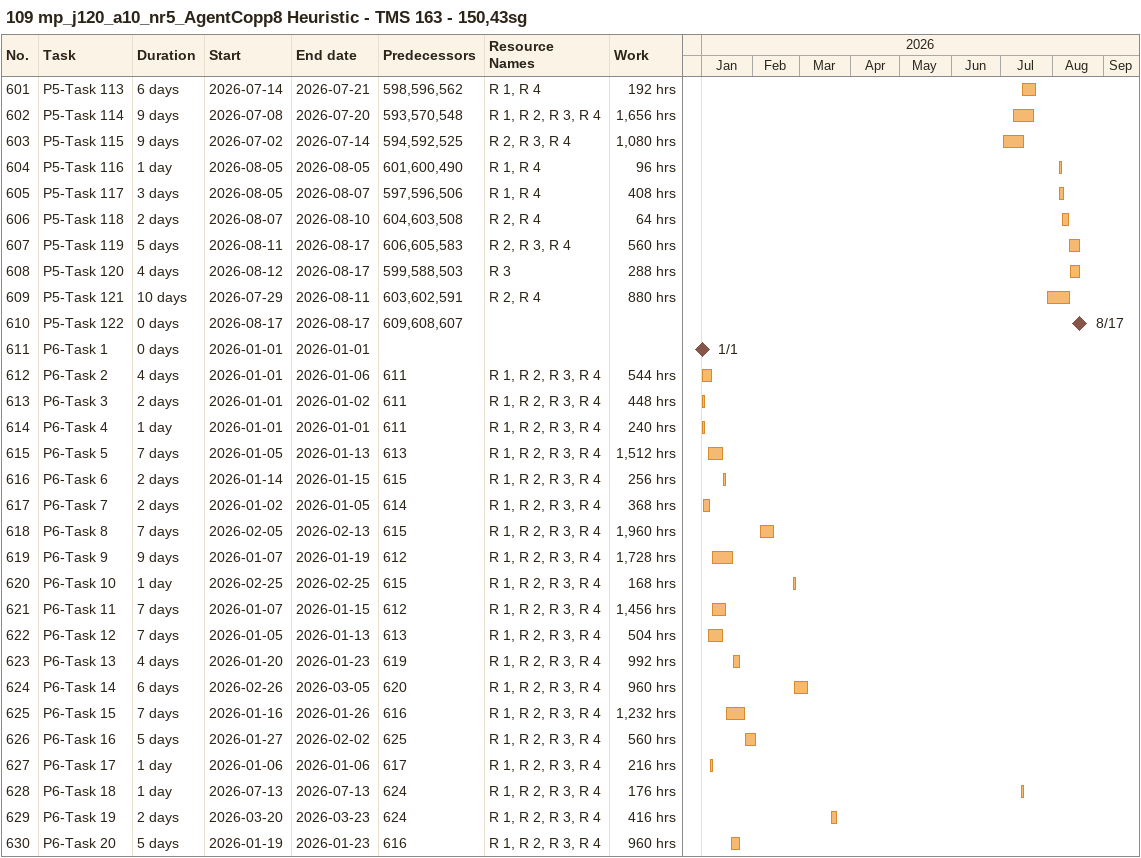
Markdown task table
109 mp_j120_a10_nr5_AgentCopp8 Heuristic - TMS 163 - 150,43sg

| ID | Task | Duration | Start | Finish | Predecessors | Resources | Work (h) |
|---|---|---|---|---|---|---|---|
| 601 | P5-Task 113 | 6d | 2026-07-14 | 2026-07-21 | 598, 596, 562 | R 1, R 4 | 192 |
| 602 | P5-Task 114 | 9d | 2026-07-08 | 2026-07-20 | 593, 570, 548 | R 1, R 2, R 3, R 4 | 1656 |
| 603 | P5-Task 115 | 9d | 2026-07-02 | 2026-07-14 | 594, 592, 525 | R 2, R 3, R 4 | 1080 |
| 604 | P5-Task 116 | 1d | 2026-08-05 | 2026-08-05 | 601, 600, 490 | R 1, R 4 | 96 |
| 605 | P5-Task 117 | 3d | 2026-08-05 | 2026-08-07 | 597, 596, 506 | R 1, R 4 | 408 |
| 606 | P5-Task 118 | 2d | 2026-08-07 | 2026-08-10 | 604, 603, 508 | R 2, R 4 | 64 |
| 607 | P5-Task 119 | 5d | 2026-08-11 | 2026-08-17 | 606, 605, 583 | R 2, R 3, R 4 | 560 |
| 608 | P5-Task 120 | 4d | 2026-08-12 | 2026-08-17 | 599, 588, 503 | R 3 | 288 |
| 609 | P5-Task 121 | 10d | 2026-07-29 | 2026-08-11 | 603, 602, 591 | R 2, R 4 | 880 |
| 610 | P5-Task 122 | 0d | 2026-08-17 | 2026-08-17 | 609, 608, 607 |  |  |
| 611 | P6-Task 1 | 0d | 2026-01-01 | 2026-01-01 |  |  |  |
| 612 | P6-Task 2 | 4d | 2026-01-01 | 2026-01-06 | 611 | R 1, R 2, R 3, R 4 | 544 |
| 613 | P6-Task 3 | 2d | 2026-01-01 | 2026-01-02 | 611 | R 1, R 2, R 3, R 4 | 448 |
| 614 | P6-Task 4 | 1d | 2026-01-01 | 2026-01-01 | 611 | R 1, R 2, R 3, R 4 | 240 |
| 615 | P6-Task 5 | 7d | 2026-01-05 | 2026-01-13 | 613 | R 1, R 2, R 3, R 4 | 1512 |
| 616 | P6-Task 6 | 2d | 2026-01-14 | 2026-01-15 | 615 | R 1, R 2, R 3, R 4 | 256 |
| 617 | P6-Task 7 | 2d | 2026-01-02 | 2026-01-05 | 614 | R 1, R 2, R 3, R 4 | 368 |
| 618 | P6-Task 8 | 7d | 2026-02-05 | 2026-02-13 | 615 | R 1, R 2, R 3, R 4 | 1960 |
| 619 | P6-Task 9 | 9d | 2026-01-07 | 2026-01-19 | 612 | R 1, R 2, R 3, R 4 | 1728 |
| 620 | P6-Task 10 | 1d | 2026-02-25 | 2026-02-25 | 615 | R 1, R 2, R 3, R 4 | 168 |
| 621 | P6-Task 11 | 7d | 2026-01-07 | 2026-01-15 | 612 | R 1, R 2, R 3, R 4 | 1456 |
| 622 | P6-Task 12 | 7d | 2026-01-05 | 2026-01-13 | 613 | R 1, R 2, R 3, R 4 | 504 |
| 623 | P6-Task 13 | 4d | 2026-01-20 | 2026-01-23 | 619 | R 1, R 2, R 3, R 4 | 992 |
| 624 | P6-Task 14 | 6d | 2026-02-26 | 2026-03-05 | 620 | R 1, R 2, R 3, R 4 | 960 |
| 625 | P6-Task 15 | 7d | 2026-01-16 | 2026-01-26 | 616 | R 1, R 2, R 3, R 4 | 1232 |
| 626 | P6-Task 16 | 5d | 2026-01-27 | 2026-02-02 | 625 | R 1, R 2, R 3, R 4 | 560 |
| 627 | P6-Task 17 | 1d | 2026-01-06 | 2026-01-06 | 617 | R 1, R 2, R 3, R 4 | 216 |
| 628 | P6-Task 18 | 1d | 2026-07-13 | 2026-07-13 | 624 | R 1, R 2, R 3, R 4 | 176 |
| 629 | P6-Task 19 | 2d | 2026-03-20 | 2026-03-23 | 624 | R 1, R 2, R 3, R 4 | 416 |
| 630 | P6-Task 20 | 5d | 2026-01-19 | 2026-01-23 | 616 | R 1, R 2, R 3, R 4 | 960 |
